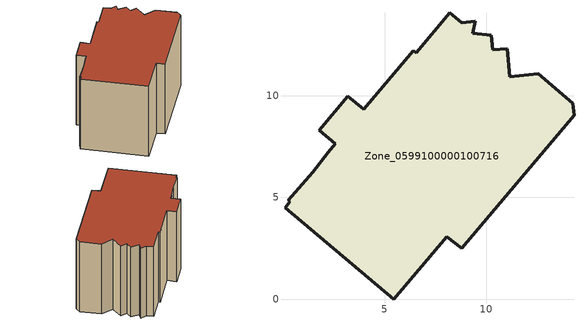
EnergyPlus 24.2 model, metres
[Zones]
Zone_0599100000100716
 floor ground (C_G): 11.16,10.95 12.54,11.08 14.26,9.64 14.31,9.04 8.78,2.51 8.06,3.08 5.45,0 0.1,4.49 0.33,4.8 0.25,4.87 1.45,6.24 2.22,7.23 2.56,7.64 1.77,8.3 3.19,9.99 3.98,9.33 6.41,12.23 6.55,12.12 8.19,14.08 8.8,13.59 9.46,13.66 9.34,13.08 10.25,12.98 10.31,12.26 11.03,12.32 z0
 wall outside (C_F): 12.54,11.08 11.16,10.95 11.03,12.32 10.31,12.26 10.25,12.98 9.34,13.08 9.46,13.66 8.8,13.59 8.19,14.08 6.55,12.12 6.41,12.23 3.98,9.33 3.19,9.99 1.77,8.3 2.56,7.64 2.22,7.23 1.45,6.24 0.25,4.87 0.33,4.8 0.1,4.49 5.45,0 8.06,3.08 8.78,2.51 14.31,9.04 14.26,9.64 12.54,11.08 z0:8.63
 roof outside (C_R): 2.22,7.23 1.45,6.24 0.25,4.87 0.33,4.8 0.1,4.49 5.45,0 8.06,3.08 8.78,2.51 14.31,9.04 14.26,9.64 12.54,11.08 11.16,10.95 11.03,12.32 10.31,12.26 10.25,12.98 9.34,13.08 9.46,13.66 8.8,13.59 8.19,14.08 6.55,12.12 6.41,12.23 3.98,9.33 3.19,9.99 1.77,8.3 2.56,7.64 z8.63
[BUILDING]
Pand.0599100000100716: North Axis=0; Terrain=City; Loads Convergence Tolerance Value=0.04; Temperature Convergence Tolerance Value=0.4; Solar Distribution=FullExterior; Maximum Number of Warmup Days=25; Minimum Number of Warmup Days=1
[Site:Location]
Rotterdam.The.Hague.AP_ZH_NLD Design_Conditions: Latitude=51.96; Longitude=4.45; Time Zone=1; Elevation=-4.5
[SITE:GROUNDTEMPERATURE:BUILDINGSURFACE]
18, 18, 18, 18, 18, 18, 18, 18, 18, 18, 18, 18
[MATERIAL] Thermal Absorptance=0.9; Solar Absorptance=0.7; Visible Absorptance=0.7
Name | Roughness | Thickness | Conductivity | Density | Specific Heat
G.TC.1946-1964 | MediumSmooth | 0.15 | 1 | 540 | 1210
F.TC.1946-1964 | Rough | 0.3 | 0.857143 | 1920 | 840
R.TC.1946-1964 | MediumRough | 0.2 | 0.235294 | 1500 | 1000
[CONSTRUCTION]
C_G: G.TC.1946-1964
C_F: F.TC.1946-1964
C_R: R.TC.1946-1964
[ZONE]
Zone_0599100000100716: Type=1; Multiplier=1; Ceiling Height=Autocalculate; Volume=Autocalculate; Floor Area=autocalculate; Part of Total Floor Area=Yes
[ZONEINFILTRATION:DESIGNFLOWRATE]
Infil_Zone_0599100000100716: Zone or ZoneList or Space or SpaceList=Zone_0599100000100716; Schedule=AlwaysOn; Design Flow Rate Calculation Method=Flow/Area; Flow Rate per Floor Area=0.003; Constant Term Coefficient=1; Temperature Term Coefficient=0; Velocity Term Coefficient=0; Velocity Squared Term Coefficient=0
[HVACTEMPLATE:ZONE:IDEALLOADSAIRSYSTEM]
Zone_0599100000100716: Maximum Heating Supply Air Temperature=50; Minimum Cooling Supply Air Temperature=13; Maximum Heating Supply Air Humidity Ratio=0.0156; Minimum Cooling Supply Air Humidity Ratio=0.0077; Heating Limit=NoLimit; Cooling Limit=NoLimit; Dehumidification Control Type=ConstantSensibleHeatRatio; Cooling Sensible Heat Ratio=0.7; Dehumidification Setpoint=60; Humidification Control Type=None; Humidification Setpoint=30; Outdoor Air Method=None; Outdoor Air Flow Rate per Person=0.00944; Outdoor Air Flow Rate per Zone Floor Area=0; Outdoor Air Flow Rate per Zone=0; Demand Controlled Ventilation Type=None; Outdoor Air Economizer Type=NoEconomizer; Heat Recovery Type=None; Sensible Heat Recovery Effectiveness=0.7; Latent Heat Recovery Effectiveness=0.65
[ZONECONTROL:THERMOSTAT]
ThermostatControl_Zone_0599100000100716: Zone or ZoneList=Zone_0599100000100716; Control Type Schedule=DualSetpointControlType; Control 1=Thermostat_Zone_0599100000100716; Temperature Difference Between Cutout And Setpoint=0
[THERMOSTATSETPOINT:DUALSETPOINT]
Thermostat_Zone_0599100000100716: Heating Setpoint Temperature Schedule=HeatingSetpoint_Zone_0599100000100716; Cooling Setpoint Temperature Schedule=CoolingSetpoint_Zone_0599100000100716
[SCHEDULE:COMPACT]
HeatingSetpoint_Zone_0599100000100716: Through: 12/31, For: AllDays, Until: 24:00, 21
CoolingSetpoint_Zone_0599100000100716: Through: 12/31, For: AllDays, Until: 24:00, 24
DualSetpointControlType: Through: 12/31, For: AllDays, Until: 24:00, 4
AlwaysOn: Through: 12/31, For: AllDays, Until: 24:00, 1
